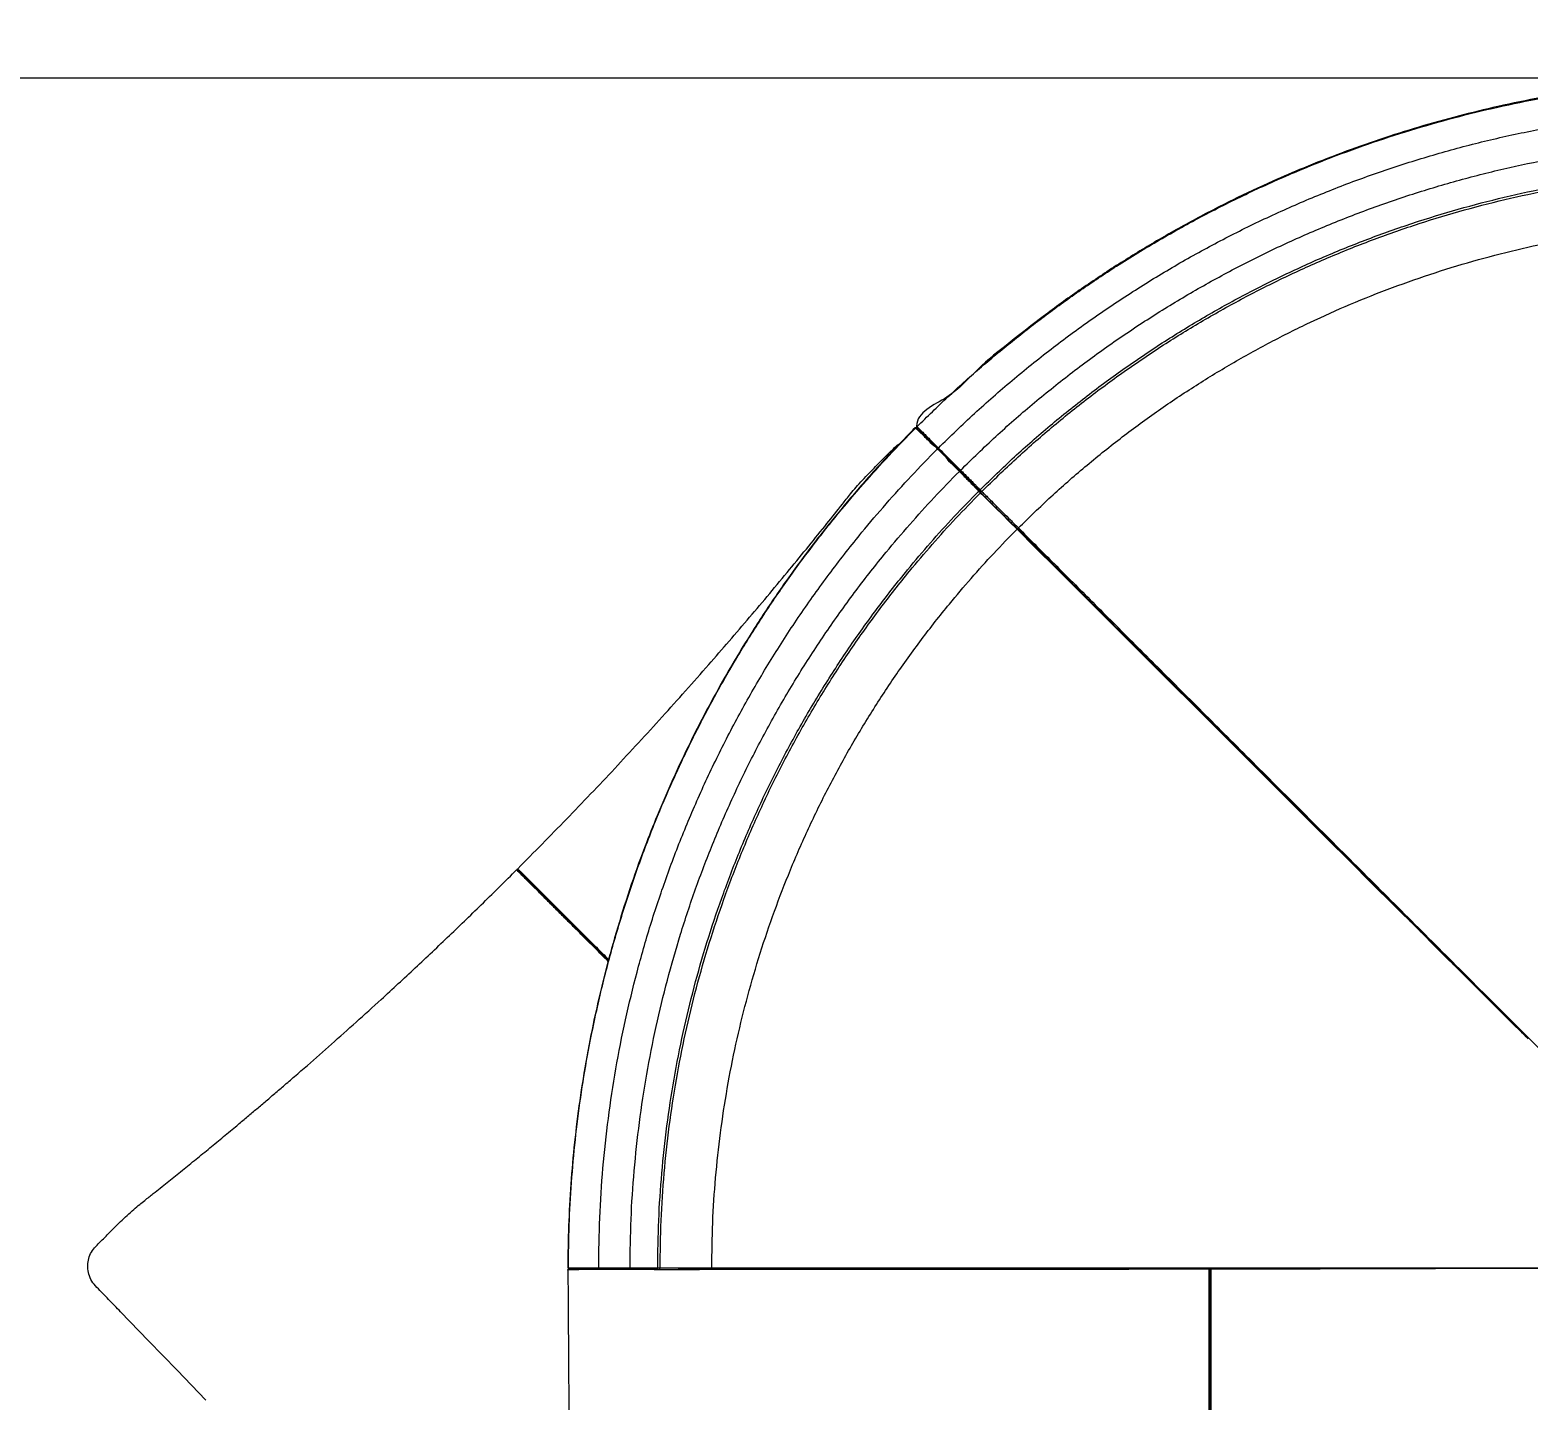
# Model space of a CAD drawing. Header units: millimetres. Extents: x -7720 to 6073, y -7402 to 5433.
# Drawn here: x -2268 to -1312, y 3090 to 3965 of the extents above; entities that cross this region are included whole.
import ezdxf

# ---------------------------------------------------------------- set-up
doc = ezdxf.new("R2010")
doc.units = ezdxf.units.MM
for name, color, linetype in [('DIKOM_ОБЪЕКТ', 7, 'Continuous'), ('DIKOM_РАЗМЕР_ЗОНА', 7, 'Continuous'), ('DIKOM_РАЗМЕР_ОБЪЕКТА', 7, 'Continuous')]:
    doc.layers.add(name, color=color, linetype=linetype)
doc.styles.add('style1', font='arial.ttf', dxfattribs={"width": 0.8})
doc.dimstyles.new('1-50', dxfattribs={"dimtxt": 300, "dimasz": 200, "dimexe": 100, "dimexo": 0, "dimgap": 100, "dimtad": 1, "dimtxsty": 'style1', "dimcen": 200, "dimclrd": 7, "dimclre": 7, "dimclrt": 7, "dimadec": 1, "dimazin": 2, "dimtfac": 1, "dimtmove": 0, "dimatfit": 2, "dimfxl": 0, "dimlwd": 25, "dimlwe": 18, "dimarcsym": 0})

# ---------------------------------------------------------------- blocks, each defined once
blk = doc.blocks.new('*D0')
at = {"layer": 'Defpoints', "color": 0, "transparency": 16777216}
for p in [(-1165.04, 3934.07), (-6387.82, -4153.36), (1392.52, -4153.36)]:
    blk.add_point(p, dxfattribs=at)
at = {"layer": 'DIKOM_РАЗМЕР_ОБЪЕКТА', "color": 7, "lineweight": 18, "transparency": 16777216}
for p, q in [((-1165.04, 3934.07), (-6487.82, 3934.07)), ((1392.52, -4153.36), (-6487.82, -4153.36))]:
    blk.add_line(p, q, dxfattribs=at)
at = {"layer": 'DIKOM_РАЗМЕР_ОБЪЕКТА', "color": 7, "lineweight": 25, "transparency": 16777216}
blk.add_line((-6387.82, 3734.07), (-6387.82, -3953.36), dxfattribs=at)
at = {"layer": 'DIKOM_РАЗМЕР_ОБЪЕКТА', "color": 7, "transparency": 16777216}
for points in [[(-6421.16, 3734.07), (-6354.49, 3734.07), (-6387.82, 3934.07)], [(-6421.16, -3953.36), (-6354.49, -3953.36), (-6387.82, -4153.36)]]:
    blk.add_solid(points, dxfattribs=at)
at = {"layer": 'DIKOM_РАЗМЕР_ОБЪЕКТА', "color": 7, "transparency": 16777216, "insert": (-6640.99, -109.65), "char_height": 300, "attachment_point": 5, "rotation": 90, "style": 'style1'}
blk.add_mtext('8100', dxfattribs=at)
blk = doc.blocks.new('*D2')
at = {"layer": 'Defpoints', "color": 0, "transparency": 16777216}
for p in [(-2365.16, 5433.02), (-7269.56, -6016.09), (1800.96, -6016.09)]:
    blk.add_point(p, dxfattribs=at)
at = {"layer": 'DIKOM_РАЗМЕР_ЗОНА', "color": 7, "lineweight": 18, "transparency": 16777216}
for p, q in [((-2365.16, 5433.02), (-7369.56, 5433.02)), ((1800.96, -6016.09), (-7369.56, -6016.09))]:
    blk.add_line(p, q, dxfattribs=at)
at = {"layer": 'DIKOM_РАЗМЕР_ЗОНА', "color": 7, "lineweight": 25, "transparency": 16777216}
blk.add_line((-7269.56, 5233.02), (-7269.56, -5816.09), dxfattribs=at)
at = {"layer": 'DIKOM_РАЗМЕР_ЗОНА', "color": 7, "transparency": 16777216}
for points in [[(-7302.9, 5233.02), (-7236.23, 5233.02), (-7269.56, 5433.02)], [(-7302.9, -5816.09), (-7236.23, -5816.09), (-7269.56, -6016.09)]]:
    blk.add_solid(points, dxfattribs=at)
at = {"layer": 'DIKOM_РАЗМЕР_ЗОНА', "color": 7, "transparency": 16777216, "insert": (-7522.73, -291.53), "char_height": 300, "attachment_point": 5, "rotation": 90, "style": 'style1'}
blk.add_mtext('11500', dxfattribs=at)

msp = doc.modelspace()

# ---------------------------------------------------------------- linework, layer by layer
at = {"layer": 'DIKOM_ОБЪЕКТ', "color": 7, "linetype": 'Continuous', "lineweight": 15}
for p, q in [((-1702.883, 3710.733), (-1703.141, 3710.99)), ((-1702.196, 3711.936), (-1701.938, 3711.679)), ((-1701.938, 3711.679), (-1701.985, 3710.807)), ((-1688.303, 3698.043), (-1688.833, 3697.511)), ((-1688.303, 3698.043), (-1674.161, 3683.901)), ((-1674.161, 3683.901), (-1674.689, 3683.371)), ((-1674.679, 3683.374), (-1674.679, 3683.373)), ((-1662.603, 3670.444), (-1662.604, 3670.445)), ((-1661.655, 3671.396), (-1662.532, 3671.348)), ((-1660.575, 3670.316), (-1661.712, 3670.254)), ((-1661.655, 3671.396), (-1660.575, 3670.316)), ((-1661.544, 3670.093), (-1661.567, 3670.116)), ((-1638.151, 3646.748), (-1640.407, 3649.038)), ((-1924.692, 3174.784), (-1924.327, 3174.784)), ((-1924.327, 3174.784), (-1923.6, 3173.974)), ((-1905.044, 3174.784), (-1905.042, 3174.067)), ((-1905.044, 3174.784), (-1885.044, 3174.784)), ((-1885.044, 3174.784), (-1885.042, 3174.105)), ((-1867.359, 3174.784), (-1868.083, 3173.977)), ((-1867.359, 3174.784), (-1865.831, 3174.784)), ((-1867.246, 3173.454), (-1867.295, 3173.453)), ((-1865.831, 3174.784), (-1866.722, 3173.791)), ((-1515.044, 3042.559), (-1515.044, 3173.65)), ((-1515.044, 3173.649), (-1515.044, 3042.562)), ((-1514.544, 3174.15), (-1514.539, 3174.147))]:
    msp.add_line(p, q, dxfattribs=at)
at = {"layer": 'DIKOM_ОБЪЕКТ', "color": 7, "linetype": 'Continuous', "lineweight": 15, "flags": 128}
for points in [[(-1702.176, 3710.733), (-1702.218, 3710.774), (-1702.442, 3710.998)], [(-1638.122, 3646.189), (-1638.122, 3646.189), (-1643.077, 3651.118), (-1647.497, 3655.513), (-1651.466, 3659.455), (-1654.817, 3662.777), (-1657.516, 3665.448), (-1659.534, 3667.437), (-1660.941, 3668.807), (-1661.525, 3669.363), (-1661.525, 3669.363)], [(-1638.128, 3646.769), (-1638.123, 3646.765), (-1638.093, 3646.738)], [(-1312.093, 3320.864), (-1326.197, 3334.917), (-1340.379, 3349.051), (-1354.601, 3363.228), (-1368.855, 3377.442), (-1383.16, 3391.708), (-1397.462, 3405.973), (-1411.724, 3420.2), (-1425.908, 3434.352), (-1439.972, 3448.386), (-1453.923, 3462.308), (-1467.779, 3476.136), (-1481.485, 3489.816), (-1495.007, 3503.314), (-1508.309, 3516.592), (-1524.781, 3533.034), (-1540.838, 3549.065), (-1556.438, 3564.639), (-1571.538, 3579.714), (-1586.096, 3594.249), (-1600.072, 3608.204), (-1613.429, 3621.537), (-1626.129, 3634.217), (-1638.122, 3646.189), (-1638.122, 3646.189), (-1638.122, 3646.189)], [(-1515.559, 3042.801), (-1515.559, 3043.679), (-1515.557, 3047.191), (-1515.55, 3061.242), (-1515.522, 3117.442), (-1515.494, 3173.887)], [(-1515.494, 3173.887), (-1515.404, 3173.879), (-1515.318, 3173.863), (-1515.241, 3173.84), (-1515.173, 3173.81), (-1515.118, 3173.775), (-1515.077, 3173.735), (-1515.052, 3173.693), (-1515.044, 3173.649)], [(-1515.044, 3173.65), (-1515.033, 3173.699), (-1515.001, 3173.747), (-1514.949, 3173.79), (-1514.88, 3173.827), (-1514.796, 3173.857), (-1514.701, 3173.877), (-1514.599, 3173.888), (-1514.495, 3173.888)], [(-1514.495, 3173.888), (-1514.495, 3173.01), (-1514.497, 3169.5), (-1514.504, 3155.457), (-1514.533, 3099.284), (-1514.543, 3078.876), (-1514.56, 3042.784)], [(-2155.682, 3090.42), (-2174.032, 3109.413), (-2192.233, 3128.253), (-2210.123, 3146.771)]]:
    msp.add_lwpolyline(points, dxfattribs=at)
at = {"layer": 'DIKOM_ОБЪЕКТ', "color": 7, "linetype": 'Continuous', "lineweight": 15}
for centre, radius, start, end in [((-1441.679, 3449.716), 349.983, 134.92423, 134.985632), ((-1541.664, 3550.005), 188.367, 134.923972, 135.037056), ((-1724.529, 3733.04), 70.369, 314.80337, 315.10553), ((-1818.654, 3513.711), 221.172, 44.729549, 45.124861), ((-1661.881, 3669.715), 0.5, 18.523965, 51.798267), ((-1661.881, 3669.715), 0.5, 315.382608, 18.522553), ((-1638.44, 3646.481), 0.431, 317.417882, 36.506559), ((-1515.544, 3173.649), 0.5, 0, 90.022736), ((-1515.967, 3173.933), 0.476, 354.464491, 27.025761), ((-1514.544, 3173.65), 0.5, 90.024842, 180), ((-1515.089, 3173.922), 0.594, 356.750397, 22.293601)]:
    msp.add_arc(centre, radius, start, end, dxfattribs=at)
for points, knots in [([(-1166.381, 3934.431), (-1175.391, 3934.322), (-1193.414, 3934.105), (-1220.411, 3932.56), (-1247.791, 3930.085), (-1275.512, 3926.534), (-1303.53, 3921.881), (-1330.589, 3916.342), (-1356.674, 3910.016), (-1381.783, 3903.007), (-1406.645, 3895.14), (-1431.216, 3886.431), (-1453.979, 3877.471), (-1477.16, 3867.5), (-1500.717, 3856.441), (-1525.958, 3843.42), (-1550.694, 3829.465), (-1574.896, 3814.596), (-1598.5, 3798.823), (-1621.154, 3782.543), (-1642.421, 3765.63), (-1663.933, 3748.896), (-1680.121, 3729.295), (-1702.196, 3721.131), (-1702.196, 3711.936), (-1702.196, 3711.936)], [0, 0, 0, 0, 0.0454089, 0.0908314, 0.1362403, 0.1839372, 0.2316499, 0.2793469, 0.3231048, 0.366899, 0.4107054, 0.4544997, 0.4982575, 0.533969, 0.581666, 0.6293786, 0.6770756, 0.7247726, 0.7724852, 0.8201822, 0.8651235, 0.910091, 0.9550586, 0.9999999, 1, 1, 1, 1]), ([(-1701.938, 3711.679), (-1695.443, 3718.04), (-1682.453, 3730.764), (-1662.116, 3748.945), (-1641.186, 3766.437), (-1619.631, 3783.15), (-1597.489, 3799.084), (-1573.442, 3815.11), (-1547.395, 3831.033), (-1519.282, 3846.626), (-1490.53, 3861.016), (-1462.246, 3873.705), (-1434.541, 3884.825), (-1407.518, 3894.501), (-1380.147, 3903.15), (-1352.47, 3910.758), (-1324.525, 3917.315), (-1296.351, 3922.811), (-1267.992, 3927.238), (-1240.905, 3930.427), (-1215.157, 3932.534), (-1190.781, 3933.797), (-1174.514, 3933.977), (-1166.38, 3934.066)], [0, 0, 0, 0, 0.0458351, 0.0916754, 0.137506, 0.1833482, 0.2291782, 0.2750193, 0.3290351, 0.3830602, 0.4370754, 0.4911009, 0.539329, 0.5875658, 0.6357969, 0.6840305, 0.7322655, 0.7804953, 0.8287329, 0.8769603, 0.9179783, 0.9589857, 1, 1, 1, 1]), ([(-1688.303, 3698.043), (-1680.691, 3705.468), (-1665.468, 3720.316), (-1641.443, 3741.316), (-1616.605, 3761.332), (-1590.906, 3780.241), (-1564.582, 3797.924), (-1537.685, 3814.366), (-1510.285, 3829.563), (-1482.264, 3843.588), (-1453.483, 3856.5), (-1423.974, 3868.251), (-1393.789, 3878.784), (-1363.172, 3888.006), (-1332.19, 3895.896), (-1300.891, 3902.442), (-1269.344, 3907.628), (-1240.285, 3911.13), (-1213.823, 3913.294), (-1190.004, 3914.525), (-1174.109, 3914.697), (-1166.16, 3914.783)], [0, 0, 0, 0, 0.05498582, 0.10996956, 0.16495731, 0.21993942, 0.27492871, 0.32892796, 0.38293641, 0.43693507, 0.49094403, 0.54604411, 0.60115578, 0.65625529, 0.71136732, 0.7664667, 0.82157864, 0.87667828, 0.91779032, 0.9588916, 1, 1, 1, 1]), ([(-1674.161, 3683.901), (-1666.755, 3691.125), (-1651.943, 3705.572), (-1628.568, 3726.004), (-1604.4, 3745.479), (-1579.397, 3763.878), (-1553.784, 3781.082), (-1527.613, 3797.081), (-1500.954, 3811.866), (-1473.69, 3825.512), (-1445.687, 3838.075), (-1416.976, 3849.508), (-1387.606, 3859.757), (-1357.817, 3868.73), (-1327.672, 3876.407), (-1297.22, 3882.776), (-1266.525, 3887.822), (-1238.255, 3891.228), (-1212.512, 3893.334), (-1189.345, 3894.532), (-1173.885, 3894.699), (-1166.155, 3894.783)], [0, 0, 0, 0, 0.0549882, 0.1099743, 0.1649645, 0.219949, 0.2749407, 0.3289422, 0.382953, 0.436954, 0.4909653, 0.5460677, 0.6011818, 0.6562837, 0.7113981, 0.7664999, 0.8216143, 0.8767162, 0.9178157, 0.9589042, 1, 1, 1, 1]), ([(-1661.655, 3671.396), (-1654.431, 3678.442), (-1639.984, 3692.534), (-1617.182, 3712.465), (-1593.608, 3731.462), (-1569.219, 3749.408), (-1544.235, 3766.19), (-1518.708, 3781.795), (-1492.704, 3796.218), (-1466.109, 3809.529), (-1438.794, 3821.783), (-1410.788, 3832.935), (-1382.14, 3842.933), (-1353.082, 3851.685), (-1323.678, 3859.173), (-1293.973, 3865.386), (-1264.033, 3870.308), (-1236.485, 3873.627), (-1211.433, 3875.678), (-1188.921, 3876.846), (-1173.898, 3877.014), (-1166.386, 3877.098)], [0, 0, 0, 0, 0.055014, 0.1100261, 0.1650421, 0.2200526, 0.2750702, 0.3290972, 0.3831334, 0.4371598, 0.4911966, 0.546325, 0.601465, 0.6565928, 0.7117333, 0.7668609, 0.8220013, 0.8771292, 0.918091, 0.959042, 1, 1, 1, 1]), ([(-1660.575, 3670.316), (-1653.367, 3677.347), (-1638.951, 3691.408), (-1616.199, 3711.295), (-1592.676, 3730.251), (-1568.34, 3748.158), (-1543.41, 3764.903), (-1517.938, 3780.475), (-1491.991, 3794.866), (-1465.454, 3808.148), (-1438.199, 3820.376), (-1410.253, 3831.504), (-1381.667, 3841.479), (-1352.673, 3850.213), (-1323.333, 3857.684), (-1293.693, 3863.884), (-1263.817, 3868.795), (-1236.33, 3872.107), (-1211.334, 3874.153), (-1188.873, 3875.319), (-1173.884, 3875.486), (-1166.389, 3875.57)], [0, 0, 0, 0, 0.0550145, 0.1100272, 0.1650438, 0.2200547, 0.2750729, 0.3291004, 0.3831372, 0.4371641, 0.4912015, 0.5463303, 0.6014709, 0.6565993, 0.7117403, 0.7668685, 0.8220094, 0.8771378, 0.9180967, 0.9590448, 1, 1, 1, 1]), ([(-1637.286, 3647.027), (-1630.417, 3653.727), (-1616.678, 3667.128), (-1594.995, 3686.08), (-1572.578, 3704.145), (-1549.386, 3721.211), (-1525.628, 3737.169), (-1501.353, 3752.009), (-1476.625, 3765.724), (-1451.335, 3778.381), (-1425.361, 3790.034), (-1398.729, 3800.639), (-1371.487, 3810.146), (-1343.855, 3818.469), (-1315.893, 3825.589), (-1287.646, 3831.497), (-1259.175, 3836.178), (-1232.969, 3839.335), (-1209.125, 3841.286), (-1187.687, 3842.398), (-1173.381, 3842.556), (-1166.227, 3842.635)], [0, 0, 0, 0, 0.0550043, 0.1100065, 0.1650127, 0.2200133, 0.2750212, 0.3290384, 0.3830652, 0.4370818, 0.4911091, 0.5462275, 0.6013578, 0.6564757, 0.7116064, 0.7667242, 0.8218548, 0.8769728, 0.9179868, 0.9589898, 1, 1, 1, 1]), ([(-1703.141, 3710.99), (-1709.435, 3704.542), (-1722.025, 3691.644), (-1740.023, 3671.462), (-1757.633, 3650.352), (-1774.724, 3628.238), (-1791.246, 3605.137), (-1806.462, 3582.087), (-1820.435, 3559.169), (-1833.233, 3536.457), (-1845.25, 3513.315), (-1856.466, 3489.782), (-1866.226, 3467.351), (-1875.568, 3443.909), (-1884.405, 3419.432), (-1893.045, 3392.376), (-1900.67, 3365.017), (-1907.264, 3337.392), (-1912.823, 3309.539), (-1917.251, 3282.041), (-1920.608, 3254.928), (-1922.961, 3228.309), (-1924.376, 3201.417), (-1924.692, 3183.979), (-1924.692, 3174.784), (-1924.692, 3174.784)], [0, 0, 0, 0, 0.0454089, 0.0908314, 0.1362403, 0.1839373, 0.2316499, 0.2793469, 0.3231048, 0.366899, 0.4107054, 0.4544997, 0.4982576, 0.533969, 0.581666, 0.6293787, 0.6770756, 0.7247726, 0.7724853, 0.8201823, 0.8651235, 0.9100911, 0.9550586, 0.9999999, 1, 1, 1, 1]), ([(-1924.327, 3174.784), (-1924.233, 3183.875), (-1924.044, 3202.057), (-1922.52, 3229.293), (-1920.089, 3256.462), (-1916.665, 3283.522), (-1912.276, 3310.445), (-1906.604, 3338.781), (-1899.445, 3368.459), (-1890.592, 3399.364), (-1880.437, 3429.87), (-1869.409, 3458.842), (-1857.681, 3486.295), (-1845.415, 3512.245), (-1832.177, 3537.715), (-1817.986, 3562.666), (-1802.862, 3587.062), (-1786.827, 3610.871), (-1769.904, 3634.053), (-1753.006, 3655.462), (-1736.289, 3675.158), (-1719.946, 3693.288), (-1708.57, 3704.918), (-1702.882, 3710.733)], [0, 0, 0, 0, 0.04583517, 0.09167534, 0.13750598, 0.18334814, 0.22917813, 0.2750193, 0.32903513, 0.38306008, 0.43707538, 0.49110089, 0.53932897, 0.58756582, 0.63579684, 0.6840305, 0.73226544, 0.78049516, 0.82873283, 0.8769602, 0.91797826, 0.95898558, 1, 1, 1, 1]), ([(-1703.141, 3710.99), (-1703.14, 3710.991), (-1703.068, 3711.068), (-1702.9, 3711.161), (-1702.644, 3711.129), (-1702.488, 3711.061), (-1702.443, 3710.999), (-1702.442, 3710.998)], [0, 0, 0, 0, 0.0053033, 0.479585, 0.8033567, 0.9979416, 1, 1, 1, 1]), ([(-1702.481, 3710.875), (-1702.527, 3710.876), (-1702.624, 3710.879), (-1702.767, 3710.83), (-1702.844, 3710.765), (-1702.883, 3710.733)], [0, 0, 0, 0, 0.31334865, 0.65671915, 1, 1, 1, 1]), ([(-1702.882, 3710.733), (-1702.882, 3710.733), (-1702.882, 3710.733), (-1702.883, 3710.733), (-1702.883, 3710.733)], [0, 0, 0, 0, 0.0014491, 1, 1, 1, 1]), ([(-1702.216, 3710.765), (-1702.25, 3710.79), (-1702.324, 3710.845), (-1702.465, 3710.882), (-1702.617, 3710.879), (-1702.764, 3710.831), (-1702.842, 3710.766), (-1702.881, 3710.734)], [0, 0, 0, 0, 0.1709083, 0.3781723, 0.5854305, 0.7926955, 1, 1, 1, 1]), ([(-1689.092, 3697.253), (-1689.092, 3697.253), (-1689.092, 3698.338), (-1691.753, 3699.408), (-1693.549, 3701.827), (-1695.79, 3703.874), (-1697.695, 3705.796), (-1699.394, 3707.447), (-1700.799, 3708.816), (-1701.865, 3709.835), (-1702.656, 3710.57), (-1702.802, 3710.676), (-1702.881, 3710.734)], [0, 0, 0, 0, 0.000002, 0.1089253, 0.2178491, 0.3268027, 0.4357513, 0.5445474, 0.6533433, 0.7619833, 0.8706241, 1, 1, 1, 1]), ([(-1702.196, 3711.936), (-1702.197, 3711.926), (-1702.2, 3711.905), (-1702.212, 3711.726), (-1702.231, 3711.422), (-1702.251, 3711.074), (-1702.266, 3710.81), (-1702.271, 3710.725)], [0, 0, 0, 0, 0.18912493, 0.37836779, 0.56449767, 0.85988496, 1, 1, 1, 1]), ([(-1688.826, 3697.518), (-1689.171, 3697.862), (-1690.063, 3698.755), (-1691.521, 3700.21), (-1693.165, 3701.849), (-1694.76, 3703.437), (-1696.257, 3704.925), (-1697.631, 3706.288), (-1698.857, 3707.503), (-1699.918, 3708.551), (-1700.792, 3709.412), (-1701.469, 3710.072), (-1701.941, 3710.523), (-1702.132, 3710.705), (-1702.194, 3710.753), (-1702.214, 3710.769)], [0, 0, 0, 0, 0.0500856, 0.1297764, 0.2136759, 0.2969612, 0.3802905, 0.4640133, 0.5471952, 0.6308699, 0.7142329, 0.7975619, 0.8814604, 0.9631068, 1, 1, 1, 1]), ([(-1701.938, 3711.679), (-1701.88, 3711.621), (-1701.761, 3711.502), (-1700.974, 3710.715), (-1699.701, 3709.441), (-1697.927, 3707.668), (-1695.76, 3705.501), (-1693.339, 3703.079), (-1690.823, 3700.563), (-1689.127, 3698.867), (-1688.303, 3698.043)], [0, 0, 0, 0, 0.11670558, 0.240242, 0.36878886, 0.50000126, 0.63121159, 0.75976028, 0.88329522, 1, 1, 1, 1]), ([(-1956.706, 3429.521), (-1946.311, 3440.024), (-1925.439, 3461.111), (-1894.734, 3493.453), (-1864.466, 3526.33), (-1840.239, 3553.551), (-1821.757, 3574.818), (-1808.782, 3589.974), (-1795.959, 3605.176), (-1783.37, 3620.326), (-1771.19, 3635.201), (-1759.95, 3649.125), (-1752.007, 3659.095), (-1746.992, 3665.433), (-1744.135, 3669.065), (-1740.716, 3673.164), (-1736.799, 3677.591), (-1732.617, 3682.023), (-1728.363, 3686.25), (-1724.312, 3690.31), (-1720.533, 3694.088), (-1717.192, 3697.433), (-1714.862, 3699.758), (-1713.368, 3700.501), (-1713.098, 3700.635)], [0, 0, 0, 0, 0.1215138, 0.2439842, 0.3667163, 0.4890002, 0.5436371, 0.5984216, 0.6530707, 0.7071865, 0.7604095, 0.8111665, 0.8543444, 0.8652345, 0.8776334, 0.8923397, 0.9091243, 0.9262416, 0.9424378, 0.9584311, 0.97343, 0.986308, 0.9975243, 1, 1, 1, 1]), ([(-1905.044, 3174.784), (-1904.911, 3185.416), (-1904.647, 3206.68), (-1902.508, 3238.517), (-1899.097, 3270.234), (-1894.297, 3301.777), (-1888.186, 3332.894), (-1880.794, 3363.54), (-1872.165, 3393.66), (-1862.268, 3423.391), (-1851.047, 3452.873), (-1838.49, 3482.047), (-1824.594, 3510.84), (-1809.466, 3539.011), (-1793.137, 3566.497), (-1775.634, 3593.257), (-1756.994, 3619.232), (-1738.923, 3642.255), (-1721.741, 3662.497), (-1705.769, 3680.211), (-1694.651, 3691.572), (-1689.092, 3697.253)], [0, 0, 0, 0, 0.0549858, 0.1099696, 0.1649573, 0.2199395, 0.2749288, 0.328928, 0.3829364, 0.4369351, 0.4909441, 0.5460442, 0.6011558, 0.6562553, 0.7113673, 0.7664668, 0.8215787, 0.8766783, 0.9177903, 0.9588916, 1, 1, 1, 1]), ([(-1674.945, 3683.115), (-1676.113, 3684.325), (-1678.447, 3686.745), (-1683.419, 3690.837), (-1685.761, 3697.253), (-1689.092, 3697.253), (-1689.092, 3697.253)], [0, 0, 0, 0, 0.2502132, 0.5004263, 0.999997, 1, 1, 1, 1]), ([(-1674.682, 3683.378), (-1677.327, 3686.001), (-1681.35, 3689.992), (-1685.977, 3694.746), (-1688.142, 3696.748), (-1688.802, 3697.499), (-1688.822, 3697.521)], [0, 0, 0, 0, 0.5586245, 0.849964, 0.9956242, 1, 1, 1, 1]), ([(-1885.044, 3174.784), (-1884.915, 3185.129), (-1884.657, 3205.818), (-1882.576, 3236.795), (-1879.258, 3267.655), (-1874.587, 3298.344), (-1868.642, 3328.621), (-1861.449, 3358.439), (-1853.054, 3387.744), (-1843.424, 3416.672), (-1832.506, 3445.357), (-1820.289, 3473.743), (-1806.768, 3501.758), (-1792.049, 3529.167), (-1776.162, 3555.91), (-1759.132, 3581.947), (-1740.996, 3607.22), (-1723.414, 3629.619), (-1706.7, 3649.31), (-1691.166, 3666.539), (-1680.353, 3677.589), (-1674.945, 3683.115)], [0, 0, 0, 0, 0.0549881, 0.1099743, 0.1649644, 0.219949, 0.2749407, 0.3289422, 0.382953, 0.4369539, 0.4909653, 0.5460677, 0.6011818, 0.6562836, 0.7113981, 0.7664999, 0.8216142, 0.8767162, 0.9178156, 0.9589042, 1, 1, 1, 1]), ([(-1674.942, 3683.111), (-1674.943, 3683.112), (-1674.944, 3683.114), (-1674.945, 3683.115), (-1674.945, 3683.115)], [0, 0, 0, 0, 0.9837404, 1, 1, 1, 1]), ([(-1662.604, 3670.445), (-1662.604, 3670.445), (-1662.604, 3670.445), (-1662.659, 3670.551), (-1662.982, 3670.908), (-1663.701, 3671.685), (-1664.745, 3672.778), (-1666.119, 3674.196), (-1667.833, 3675.949), (-1669.788, 3677.932), (-1671.847, 3680.008), (-1673.567, 3681.739), (-1674.606, 3682.776), (-1674.942, 3683.111)], [0, 0, 0, 0, 0.0000044, 0.0588776, 0.1673737, 0.2758731, 0.3836104, 0.4913481, 0.6108855, 0.7304285, 0.8392145, 0.9480046, 1, 1, 1, 1]), ([(-1662.561, 3671.106), (-1662.579, 3671.127), (-1662.627, 3671.183), (-1662.848, 3671.423), (-1663.314, 3671.908), (-1664, 3672.615), (-1664.881, 3673.513), (-1665.934, 3674.582), (-1667.152, 3675.815), (-1668.508, 3677.183), (-1669.979, 3678.662), (-1671.541, 3680.231), (-1673.116, 3681.812), (-1674.172, 3682.867), (-1674.678, 3683.374)], [0, 0, 0, 0, 0.0494514, 0.1336519, 0.2234568, 0.3110382, 0.3976361, 0.4849118, 0.5714672, 0.6581717, 0.7456204, 0.8324568, 0.9195551, 1, 1, 1, 1]), ([(-1674.161, 3683.901), (-1673.405, 3683.145), (-1671.85, 3681.59), (-1669.542, 3679.282), (-1667.321, 3677.061), (-1665.334, 3675.074), (-1663.707, 3673.447), (-1662.539, 3672.28), (-1661.817, 3671.558), (-1661.708, 3671.449), (-1661.655, 3671.396)], [0, 0, 0, 0, 0.1167062, 0.2402391, 0.3687896, 0.5000005, 0.6312089, 0.7597604, 0.8832944, 1, 1, 1, 1]), ([(-1867.359, 3174.784), (-1867.233, 3184.875), (-1866.982, 3205.055), (-1864.952, 3235.271), (-1861.715, 3265.373), (-1857.159, 3295.309), (-1851.359, 3324.842), (-1844.344, 3353.928), (-1836.154, 3382.514), (-1826.761, 3410.731), (-1816.112, 3438.711), (-1804.194, 3466.4), (-1791.006, 3493.726), (-1776.648, 3520.462), (-1761.151, 3546.549), (-1744.54, 3571.946), (-1726.849, 3596.598), (-1709.717, 3618.424), (-1693.452, 3637.589), (-1678.36, 3654.333), (-1667.856, 3665.074), (-1662.604, 3670.445)], [0, 0, 0, 0, 0.055014, 0.1100261, 0.1650421, 0.2200525, 0.2750701, 0.3290972, 0.3831334, 0.4371597, 0.4911966, 0.546325, 0.601465, 0.6565928, 0.7117333, 0.7668609, 0.8220013, 0.8771292, 0.9180909, 0.959042, 1, 1, 1, 1]), ([(-1662.566, 3671.101), (-1662.563, 3671.098), (-1662.519, 3671.057), (-1662.475, 3670.943), (-1662.449, 3670.777), (-1662.481, 3670.627), (-1662.538, 3670.517), (-1662.583, 3670.466), (-1662.603, 3670.444)], [0, 0, 0, 0, 0.0170382, 0.2509997, 0.4850006, 0.7189415, 0.8745077, 1, 1, 1, 1]), ([(-1661.438, 3669.865), (-1661.462, 3669.935), (-1661.51, 3670.074), (-1661.555, 3670.091), (-1661.743, 3670.44), (-1662.166, 3670.785), (-1662.583, 3671.126)], [0, 0, 0, 0, 0.0125584, 0.0250281, 0.0372434, 1, 1, 1, 1]), ([(-1660.575, 3670.316), (-1660.459, 3670.199), (-1660.225, 3669.965), (-1658.972, 3668.712), (-1657.047, 3666.788), (-1654.396, 3664.136), (-1651.063, 3660.803), (-1647.071, 3656.812), (-1642.527, 3652.267), (-1639.027, 3648.767), (-1637.286, 3647.027)], [0, 0, 0, 0, 0.1234048, 0.2481659, 0.37385, 0.5000007, 0.6261501, 0.7518347, 0.8765958, 1, 1, 1, 1]), ([(-1865.831, 3174.784), (-1865.706, 3184.853), (-1865.455, 3204.99), (-1863.429, 3235.14), (-1860.2, 3265.176), (-1855.654, 3295.047), (-1849.867, 3324.516), (-1842.866, 3353.538), (-1834.695, 3382.062), (-1825.322, 3410.218), (-1814.696, 3438.137), (-1802.804, 3465.765), (-1789.645, 3493.033), (-1775.318, 3519.71), (-1759.854, 3545.74), (-1743.279, 3571.083), (-1725.627, 3595.68), (-1708.533, 3617.459), (-1692.304, 3636.581), (-1677.246, 3653.287), (-1666.766, 3664.004), (-1661.525, 3669.363)], [0, 0, 0, 0, 0.0550146, 0.1100272, 0.1650438, 0.2200547, 0.2750729, 0.3291004, 0.3831372, 0.4371641, 0.4912015, 0.5463303, 0.6014709, 0.6565993, 0.7117402, 0.7668684, 0.8220094, 0.8771378, 0.9180967, 0.9590449, 1, 1, 1, 1]), ([(-1661.665, 3669.961), (-1661.583, 3669.881), (-1661.352, 3669.655), (-1660.106, 3668.413), (-1658.081, 3666.394), (-1655.403, 3663.721), (-1652.046, 3660.37), (-1648.043, 3656.373), (-1644.257, 3652.593), (-1641.644, 3649.981), (-1640.711, 3649.049)], [0, 0, 0, 0, 0.0829035, 0.2342988, 0.3715797, 0.5088592, 0.6501303, 0.7914007, 0.9255093, 1, 1, 1, 1]), ([(-1832.895, 3174.784), (-1832.776, 3184.38), (-1832.537, 3203.57), (-1830.607, 3232.303), (-1827.529, 3260.928), (-1823.196, 3289.395), (-1817.681, 3317.479), (-1811.01, 3345.137), (-1803.222, 3372.32), (-1794.29, 3399.153), (-1784.163, 3425.76), (-1772.83, 3452.09), (-1760.29, 3478.076), (-1746.636, 3503.5), (-1731.9, 3528.306), (-1716.103, 3552.457), (-1699.281, 3575.899), (-1682.983, 3596.662), (-1667.502, 3614.902), (-1653.129, 3630.847), (-1643.125, 3641.075), (-1638.122, 3646.189)], [0, 0, 0, 0, 0.05500424, 0.11000648, 0.16501276, 0.22001331, 0.2750212, 0.32903848, 0.38306516, 0.43708183, 0.49110903, 0.54622754, 0.60135781, 0.65647577, 0.71160638, 0.7667242, 0.82185484, 0.87697289, 0.91798679, 0.95898981, 1, 1, 1, 1]), ([(-1621.251, 3629.909), (-1621.376, 3630.033), (-1623.3, 3631.956), (-1626.954, 3635.659), (-1631.77, 3640.683), (-1635.462, 3644.42), (-1637.478, 3646.237), (-1638.065, 3646.766)], [0, 0, 0, 0, 0.021109, 0.3255912, 0.6451798, 0.8966621, 1, 1, 1, 1]), ([(-1637.286, 3647.027), (-1633.852, 3643.593), (-1626.931, 3636.672), (-1615.784, 3625.525), (-1603.986, 3613.727), (-1591.5, 3601.241), (-1578.36, 3588.101), (-1564.588, 3574.329), (-1550.217, 3559.958), (-1535.285, 3545.025), (-1519.834, 3529.575), (-1503.914, 3513.655), (-1487.579, 3497.32), (-1470.886, 3480.627), (-1453.898, 3463.638), (-1436.678, 3446.419), (-1419.294, 3429.035), (-1401.815, 3411.555), (-1384.307, 3394.048), (-1366.841, 3376.581), (-1349.481, 3359.222), (-1332.294, 3342.034), (-1315.438, 3325.179), (-1298.967, 3308.708), (-1282.928, 3292.669), (-1267.268, 3277.009), (-1252.028, 3261.768), (-1237.252, 3246.992), (-1222.942, 3232.683), (-1213.736, 3223.477), (-1209.167, 3218.908)], [0, 0, 0, 0, 0.0333726, 0.0672585, 0.1016325, 0.1364665, 0.1717295, 0.2073876, 0.2434045, 0.2797413, 0.3163569, 0.3532081, 0.3902499, 0.4274361, 0.464719, 0.5020506, 0.5393821, 0.5766651, 0.6138513, 0.6508931, 0.6877443, 0.7243599, 0.7606967, 0.7960799, 0.8311175, 0.865775, 0.9000202, 0.9338236, 0.9671583, 1, 1, 1, 1]), ([(-1312.169, 3321.171), (-1313.707, 3322.705), (-1318.121, 3327.109), (-1325.456, 3334.43), (-1334.168, 3343.124), (-1342.913, 3351.854), (-1351.683, 3360.609), (-1360.469, 3369.381), (-1369.263, 3378.162), (-1378.057, 3386.943), (-1386.843, 3395.717), (-1395.613, 3404.476), (-1404.359, 3413.211), (-1413.074, 3421.916), (-1421.748, 3430.581), (-1430.378, 3439.202), (-1438.97, 3447.784), (-1447.53, 3456.336), (-1456.06, 3464.858), (-1464.553, 3473.342), (-1472.999, 3481.781), (-1481.392, 3490.166), (-1489.724, 3498.49), (-1497.986, 3506.744), (-1506.17, 3514.921), (-1514.268, 3523.013), (-1522.273, 3531.01), (-1530.176, 3538.907), (-1537.97, 3546.694), (-1545.648, 3554.366), (-1553.203, 3561.914), (-1560.628, 3569.333), (-1567.923, 3576.622), (-1575.1, 3583.793), (-1582.16, 3590.847), (-1589.1, 3597.782), (-1595.906, 3604.582), (-1602.571, 3611.242), (-1609.084, 3617.751), (-1615.328, 3623.991), (-1619.319, 3627.978), (-1621.251, 3629.909)], [0, 0, 0, 0, 0.01388766, 0.03987339, 0.06588553, 0.0919175, 0.11796249, 0.14401365, 0.17006201, 0.19610043, 0.22212217, 0.24812076, 0.27408995, 0.30002383, 0.32591687, 0.35175064, 0.3775653, 0.40343883, 0.4293652, 0.45533775, 0.48134942, 0.50739274, 0.53346016, 0.5595437, 0.58563523, 0.61172505, 0.63780404, 0.66386436, 0.68989836, 0.71589865, 0.74185806, 0.76777011, 0.79362782, 0.81949099, 0.8454705, 0.87147373, 0.89749296, 0.923521, 0.94954832, 0.97556642, 1, 1, 1, 1]), ([(-2189.225, 3222.172), (-2186.24, 3224.546), (-2180.402, 3229.189), (-2171.664, 3236.214), (-2162.98, 3243.251), (-2154.227, 3250.404), (-2145.477, 3257.617), (-2137.587, 3264.176), (-2130.612, 3270.018), (-2124.561, 3275.115), (-2118.551, 3280.207), (-2112.406, 3285.447), (-2105.886, 3291.038), (-2098.684, 3297.256), (-2088.469, 3306.142), (-2075.364, 3317.676), (-2059.65, 3331.721), (-2041.804, 3347.929), (-2021.923, 3366.327), (-2000.197, 3386.891), (-1978.631, 3407.729), (-1964.462, 3421.809), (-1957.413, 3428.814)], [0, 0, 0, 0, 0.0368208, 0.0720256, 0.1082529, 0.1447347, 0.1811704, 0.217734, 0.2438059, 0.2690115, 0.2941223, 0.3198603, 0.3469853, 0.3770493, 0.4117283, 0.4777066, 0.5456113, 0.6152123, 0.7104669, 0.8071411, 0.9040454, 1, 1, 1, 1]), ([(-1957.413, 3428.814), (-1957.37, 3428.849), (-1957.285, 3428.919), (-1957.12, 3428.963), (-1956.952, 3428.955), (-1956.803, 3428.898), (-1956.728, 3428.832), (-1956.695, 3428.804)], [0, 0, 0, 0, 0.2070747, 0.4140586, 0.6236543, 0.8388839, 1, 1, 1, 1]), ([(-1898.983, 3370.409), (-1899.591, 3371.016), (-1902.573, 3373.997), (-1907.859, 3379.281), (-1914.706, 3386.125), (-1921.322, 3392.738), (-1927.592, 3399.005), (-1933.705, 3405.115), (-1939.518, 3410.926), (-1944.893, 3416.299), (-1949.307, 3420.711), (-1952.787, 3424.19), (-1955.516, 3426.918), (-1956.781, 3428.183), (-1957.413, 3428.814)], [0, 0, 0, 0, 0.0216658, 0.1062666, 0.1926348, 0.2794301, 0.3662285, 0.4526003, 0.5507363, 0.6491846, 0.7473168, 0.8314806, 0.9158395, 1, 1, 1, 1]), ([(-1956.695, 3428.804), (-1956.733, 3428.85), (-1956.809, 3428.942), (-1956.856, 3429.117), (-1956.845, 3429.292), (-1956.786, 3429.431), (-1956.727, 3429.497), (-1956.706, 3429.521)], [0, 0, 0, 0, 0.222808, 0.4456864, 0.6653465, 0.8788928, 1, 1, 1, 1]), ([(-1956.706, 3429.521), (-1956.314, 3429.13), (-1955.53, 3428.346), (-1953.595, 3426.412), (-1950.688, 3423.505), (-1946.431, 3419.251), (-1941.385, 3414.206), (-1935.574, 3408.398), (-1929.099, 3401.925), (-1922.056, 3394.885), (-1914.514, 3387.346), (-1906.706, 3379.542), (-1901.314, 3374.152), (-1898.675, 3371.514)], [0, 0, 0, 0, 0.0545185, 0.1090375, 0.2077496, 0.3067748, 0.4054809, 0.5050886, 0.60502, 0.7046273, 0.8042543, 0.9042053, 1, 1, 1, 1]), ([(-1956.695, 3428.804), (-1956.241, 3428.35), (-1955.333, 3427.442), (-1953.502, 3425.612), (-1951.328, 3423.439), (-1948.662, 3420.774), (-1945.479, 3417.592), (-1941.702, 3413.817), (-1937.479, 3409.596), (-1932.625, 3404.745), (-1927.152, 3399.273), (-1920.974, 3393.098), (-1914.357, 3386.485), (-1907.461, 3379.591), (-1902.251, 3374.384), (-1899.371, 3371.505), (-1898.829, 3370.963)], [0, 0, 0, 0, 0.0625061, 0.1250128, 0.1888353, 0.2526576, 0.3255699, 0.3984819, 0.4735232, 0.5485648, 0.6337623, 0.7189594, 0.807597, 0.8962328, 0.9804653, 1, 1, 1, 1]), ([(-1898.829, 3370.963), (-1900.793, 3372.926), (-1904.781, 3376.912), (-1910.688, 3382.817), (-1916.531, 3388.658), (-1922.14, 3394.264), (-1927.423, 3399.545), (-1932.405, 3404.524), (-1937.089, 3409.206), (-1941.376, 3413.492), (-1945.203, 3417.317), (-1948.595, 3420.707), (-1951.563, 3423.674), (-1953.83, 3425.94), (-1955.531, 3427.64), (-1956.307, 3428.416), (-1956.695, 3428.804)], [0, 0, 0, 0, 0.0714524, 0.1451105, 0.2209683, 0.2968267, 0.3704814, 0.4441368, 0.5199718, 0.5958066, 0.6688079, 0.7418096, 0.8169452, 0.892081, 0.9459379, 1, 1, 1, 1]), ([(-2210.123, 3146.771), (-2211.389, 3148.082), (-2213.914, 3150.696), (-2217.692, 3154.6), (-2221.435, 3158.499), (-2225.161, 3162.267), (-2228.58, 3166.116), (-2230.502, 3170.637), (-2231.226, 3175.22), (-2230.802, 3179.732), (-2229.313, 3183.993), (-2226.772, 3187.806), (-2223.408, 3190.944), (-2220.166, 3194.249), (-2216.852, 3197.549), (-2213.482, 3200.92), (-2209.89, 3204.532), (-2205.95, 3208.271), (-2201.873, 3211.924), (-2198.09, 3215.126), (-2194.802, 3217.767), (-2191.917, 3220.036), (-2190.105, 3221.473), (-2189.225, 3222.172)], [0, 0, 0, 0, 0.054358, 0.1084023, 0.1621179, 0.2154913, 0.2668116, 0.3143474, 0.3597489, 0.4039991, 0.4481528, 0.4930781, 0.5391565, 0.5850155, 0.6312476, 0.6786587, 0.7272126, 0.7832034, 0.8406686, 0.8904879, 0.9310245, 0.9664722, 1, 1, 1, 1]), ([(-1867.295, 3173.453), (-1867.303, 3173.451), (-1867.32, 3173.446), (-1867.487, 3173.485), (-1868.156, 3173.571), (-1869.345, 3173.633), (-1870.974, 3173.693), (-1873.021, 3173.741), (-1875.41, 3173.778), (-1878.077, 3173.809), (-1881.987, 3173.796), (-1887.155, 3173.73), (-1893.461, 3173.689), (-1899.777, 3173.664), (-1905.07, 3173.701), (-1909.322, 3173.71), (-1912.424, 3173.685), (-1915.313, 3173.664), (-1917.919, 3173.634), (-1920.155, 3173.609), (-1921.972, 3173.578), (-1923.317, 3173.568), (-1924.49, 3173.514), (-1925.012, 3173.418), (-1925.056, 3173.407), (-1924.696, 3173.423), (-1924.551, 3173.439), (-1924.638, 3173.438), (-1924.683, 3173.438)], [0, 0, 0, 0, 0.02071638, 0.04523588, 0.0697002, 0.09449296, 0.11928719, 0.14429471, 0.16930235, 0.19428428, 0.21926937, 0.27152102, 0.32407443, 0.37699144, 0.42974082, 0.45674689, 0.48374748, 0.51066901, 0.53758811, 0.564522, 0.59145732, 0.61840057, 0.64534651, 0.71462283, 0.7841503, 0.85396273, 0.92362821, 1, 1, 1, 1]), ([(-1924.692, 3174.784), (-1924.685, 3174.776), (-1924.673, 3174.759), (-1924.554, 3174.624), (-1924.352, 3174.395), (-1924.138, 3174.155), (-1923.98, 3173.978), (-1923.942, 3173.935)], [0, 0, 0, 0, 0.19787544, 0.39589243, 0.5906238, 0.89967393, 1, 1, 1, 1]), ([(-1924.683, 3173.438), (-1924.683, 3173.439), (-1924.685, 3173.55), (-1924.631, 3173.737), (-1924.423, 3173.895), (-1924.26, 3173.951), (-1924.19, 3173.939), (-1924.189, 3173.939)], [0, 0, 0, 0, 0.0051857, 0.5018362, 0.8136709, 0.9990555, 1, 1, 1, 1]), ([(-1924.683, 3173.438), (-1924.617, 3163.128), (-1924.543, 3151.578), (-1924.419, 3132.989), (-1924.315, 3117.67), (-1924.217, 3103.59), (-1924.167, 3096.55)], [0, 0, 0, 0, 0.4022781, 0.4506189, 0.7253096, 1, 1, 1, 1]), ([(-1924.327, 3174.784), (-1924.245, 3174.784), (-1924.077, 3174.784), (-1922.964, 3174.784), (-1921.163, 3174.784), (-1918.655, 3174.784), (-1915.591, 3174.784), (-1912.166, 3174.784), (-1908.607, 3174.784), (-1906.209, 3174.784), (-1905.044, 3174.784)], [0, 0, 0, 0, 0.1167052, 0.2402414, 0.368791, 0.5000009, 0.63121, 0.7597602, 0.8832955, 1, 1, 1, 1]), ([(-1867.228, 3173.45), (-1867.226, 3173.47), (-1867.219, 3173.544), (-1867.263, 3173.658), (-1867.335, 3173.771), (-1867.418, 3173.847), (-1867.497, 3173.894), (-1867.561, 3173.919), (-1867.604, 3173.931), (-1867.626, 3173.936), (-1867.638, 3173.938), (-1867.649, 3173.939), (-1867.661, 3173.941), (-1867.671, 3173.942), (-1867.688, 3173.944), (-1867.77, 3173.951), (-1868.074, 3173.979), (-1868.697, 3174.015), (-1869.624, 3174.049), (-1870.831, 3174.082), (-1872.292, 3174.11), (-1873.981, 3174.137), (-1875.869, 3174.161), (-1877.936, 3174.174), (-1880.135, 3174.172), (-1882.392, 3174.146), (-1884.776, 3174.108), (-1887.572, 3174.064), (-1892.567, 3174.055), (-1898.221, 3174.054), (-1903.645, 3174.065), (-1906.877, 3174.072), (-1909.345, 3174.066), (-1911.578, 3174.056), (-1913.759, 3174.045), (-1915.826, 3174.034), (-1917.75, 3174.024), (-1919.474, 3174.015), (-1920.948, 3174.009), (-1922.126, 3174.005), (-1922.991, 3174.011), (-1923.527, 3173.988), (-1923.799, 3173.959), (-1923.964, 3173.916), (-1923.954, 3173.922), (-1923.807, 3173.937), (-1924.149, 3173.912), (-1924.036, 3173.939), (-1924.163, 3173.939), (-1924.189, 3173.939)], [0, 0, 0, 0, 0.0005018, 0.0018354, 0.0029241, 0.0038449, 0.0046105, 0.0052102, 0.0055659, 0.005779, 0.0059729, 0.0062573, 0.0068338, 0.0085768, 0.0159308, 0.0368115, 0.0554108, 0.0750292, 0.0946177, 0.11415, 0.1335454, 0.1527316, 0.1719356, 0.19138, 0.2109551, 0.2303018, 0.2487953, 0.270564, 0.3000492, 0.3734682, 0.4116315, 0.4354224, 0.4540695, 0.473829, 0.4934903, 0.5136558, 0.534178, 0.5548527, 0.5753795, 0.595548, 0.615247, 0.6344202, 0.6541944, 0.6715703, 0.6810284, 0.6926625, 0.7072033, 0.9394816, 1, 1, 1, 1]), ([(-1885.044, 3174.784), (-1883.975, 3174.784), (-1881.775, 3174.784), (-1878.512, 3174.784), (-1875.371, 3174.784), (-1872.561, 3174.784), (-1870.26, 3174.784), (-1868.609, 3174.784), (-1867.588, 3174.784), (-1867.433, 3174.784), (-1867.359, 3174.784)], [0, 0, 0, 0, 0.1167057, 0.2402397, 0.3687879, 0.5000001, 0.6312097, 0.7597604, 0.8832947, 1, 1, 1, 1]), ([(-1867.784, 3173.777), (-1867.527, 3173.78), (-1867.219, 3173.784), (-1866.69, 3173.792), (-1866.116, 3173.799), (-1865.092, 3173.807), (-1863.47, 3173.814), (-1860.796, 3173.82), (-1856.78, 3173.822), (-1851.168, 3173.823), (-1845.836, 3173.821), (-1841.971, 3173.818), (-1840.82, 3173.818)], [0, 0, 0, 0, 0.3406832, 0.4093903, 0.4782893, 0.5471064, 0.615713, 0.6841736, 0.7749962, 0.8658192, 0.9600476, 1, 1, 1, 1]), ([(-1515.494, 3173.887), (-1523.124, 3173.881), (-1538.401, 3173.869), (-1561.123, 3173.85), (-1583.654, 3173.832), (-1605.907, 3173.815), (-1627.812, 3173.797), (-1648.264, 3173.781), (-1667.291, 3173.767), (-1686.323, 3173.752), (-1706.264, 3173.738), (-1726.948, 3173.723), (-1746.983, 3173.71), (-1766.301, 3173.699), (-1783.31, 3173.691), (-1798.266, 3173.684), (-1811.35, 3173.675), (-1823.825, 3173.668), (-1834.654, 3173.667), (-1843.496, 3173.664), (-1850.222, 3173.652), (-1855.842, 3173.631), (-1859.926, 3173.606), (-1862.603, 3173.574), (-1864.223, 3173.538), (-1865.243, 3173.504), (-1865.814, 3173.476), (-1866.351, 3173.457), (-1866.665, 3173.457), (-1866.928, 3173.458)], [0, 0, 0, 0, 0.0437128, 0.0875239, 0.1313847, 0.1752454, 0.2190562, 0.262769, 0.3000738, 0.3373786, 0.3833755, 0.4294586, 0.4755706, 0.5216537, 0.5676504, 0.602404, 0.6371878, 0.6719503, 0.7066747, 0.7320642, 0.7575702, 0.7830764, 0.8084662, 0.8273646, 0.8463031, 0.8653, 0.8843196, 0.9032861, 1, 1, 1, 1]), ([(-1865.831, 3174.784), (-1865.667, 3174.784), (-1865.336, 3174.784), (-1863.563, 3174.784), (-1860.842, 3174.784), (-1857.092, 3174.784), (-1852.378, 3174.784), (-1846.734, 3174.784), (-1840.307, 3174.784), (-1835.357, 3174.784), (-1832.895, 3174.784)], [0, 0, 0, 0, 0.1234036, 0.2481659, 0.3738501, 0.4999995, 0.6261502, 0.7518335, 0.8765958, 1, 1, 1, 1]), ([(-1515.541, 3174.153), (-1516.019, 3174.152), (-1520.56, 3174.148), (-1529.109, 3174.144), (-1541.227, 3174.14), (-1553.345, 3174.135), (-1565.478, 3174.131), (-1577.565, 3174.127), (-1589.574, 3174.122), (-1601.498, 3174.118), (-1613.33, 3174.114), (-1625.065, 3174.11), (-1636.697, 3174.106), (-1648.218, 3174.102), (-1659.623, 3174.098), (-1670.907, 3174.094), (-1682.055, 3174.091), (-1693.049, 3174.087), (-1703.878, 3174.084), (-1714.541, 3174.081), (-1725.037, 3174.078), (-1735.359, 3174.075), (-1745.504, 3174.072), (-1755.464, 3174.069), (-1765.234, 3174.067), (-1774.809, 3174.065), (-1784.182, 3174.062), (-1793.349, 3174.061), (-1802.304, 3174.059), (-1811.069, 3174.058), (-1819.297, 3174.052), (-1826.621, 3174.045), (-1832.406, 3174.042), (-1837.011, 3174.042), (-1839.425, 3174.043), (-1840.602, 3174.043)], [0, 0, 0, 0, 0.0037804, 0.0359078, 0.0678742, 0.1002314, 0.1327939, 0.1653449, 0.1978882, 0.2304276, 0.2629678, 0.2955125, 0.3280653, 0.3606305, 0.3932127, 0.4258168, 0.4584469, 0.491033, 0.52355, 0.5560563, 0.5885552, 0.6210494, 0.653542, 0.6860359, 0.7185335, 0.7510375, 0.7835499, 0.8160738, 0.8486118, 0.8811633, 0.9140648, 0.9428362, 0.9673967, 0.9841081, 1, 1, 1, 1]), ([(-1832.895, 3174.784), (-1828.039, 3174.784), (-1818.251, 3174.784), (-1802.487, 3174.784), (-1785.802, 3174.784), (-1768.144, 3174.784), (-1749.561, 3174.784), (-1730.085, 3174.784), (-1709.761, 3174.784), (-1688.644, 3174.784), (-1666.793, 3174.784), (-1644.279, 3174.784), (-1621.178, 3174.784), (-1597.57, 3174.784), (-1573.545, 3174.784), (-1549.193, 3174.784), (-1524.608, 3174.784), (-1499.888, 3174.784), (-1475.129, 3174.784), (-1450.428, 3174.784), (-1425.878, 3174.784), (-1401.571, 3174.784), (-1377.733, 3174.784), (-1354.44, 3174.784), (-1331.758, 3174.784), (-1309.611, 3174.784), (-1288.058, 3174.784), (-1267.162, 3174.784), (-1246.924, 3174.784), (-1233.905, 3174.784), (-1227.444, 3174.784)], [0, 0, 0, 0, 0.0333726, 0.0672584, 0.1016324, 0.1364665, 0.1717295, 0.2073876, 0.2434045, 0.2797414, 0.3163569, 0.3532081, 0.3902499, 0.427436, 0.464719, 0.5020506, 0.5393822, 0.5766651, 0.6138513, 0.6508931, 0.6877443, 0.7243599, 0.7606967, 0.7960799, 0.8311175, 0.865775, 0.9000202, 0.9338236, 0.9671583, 1, 1, 1, 1]), ([(-1416.472, 3174.299), (-1418.054, 3174.297), (-1423.763, 3174.287), (-1433.629, 3174.27), (-1446.063, 3174.248), (-1458.51, 3174.227), (-1470.948, 3174.207), (-1483.36, 3174.188), (-1495.723, 3174.172), (-1506.117, 3174.16), (-1512.372, 3174.155), (-1514.538, 3174.154)], [0, 0, 0, 0, 0.0485657, 0.1751421, 0.3018607, 0.4286114, 0.555251, 0.6816717, 0.8077667, 0.9334324, 1, 1, 1, 1]), ([(-1416.494, 3174.149), (-1422.594, 3174.13), (-1435.261, 3174.089), (-1454.558, 3174.026), (-1474.322, 3173.967), (-1494.325, 3173.916), (-1507.686, 3173.898), (-1514.495, 3173.888)], [0, 0, 0, 0, 0.1870033, 0.3883682, 0.5897305, 0.7909257, 1, 1, 1, 1]), ([(-1227.54, 3174.509), (-1231.402, 3174.507), (-1239.416, 3174.505), (-1254.396, 3174.479), (-1272.569, 3174.438), (-1293.802, 3174.384), (-1315.399, 3174.336), (-1336.338, 3174.315), (-1356.534, 3174.298), (-1375.926, 3174.261), (-1395.463, 3174.213), (-1409.001, 3174.173), (-1416.031, 3174.151), (-1416.494, 3174.149)], [0, 0, 0, 0, 0.0661569, 0.1372756, 0.2517746, 0.3664016, 0.4810323, 0.5955366, 0.6948602, 0.7942648, 0.8936692, 0.9929925, 1, 1, 1, 1]), ([(-1924.167, 3096.55), (-1924.136, 3091.993), (-1924.074, 3082.878), (-1923.991, 3068.936), (-1923.92, 3055.552), (-1923.883, 3046.816), (-1923.865, 3042.784)], [0, 0, 0, 0, 0.2592846, 0.5185694, 0.7778526, 1, 1, 1, 1])]:
    msp.add_open_spline(points, degree=3, knots=knots, dxfattribs=at)

# ---------------------------------------------------------------- dimensions: what is measured, and where the dimension line sits
at = {"layer": 'DIKOM_РАЗМЕР_ЗОНА'}
dim = msp.add_linear_dim(base=(-7269.562, -6016.09), p1=(-2365.162, 5433.022), p2=(1800.959, -6016.09), angle=90, text='11500', dimstyle='1-50', dxfattribs=at)
dim.commit()
dim.dimension.update_dxf_attribs({"geometry": '*D2', "text_midpoint": (-7269.562, -291.534), "dimtype": 160})
at = {"layer": 'DIKOM_РАЗМЕР_ОБЪЕКТА'}
dim = msp.add_linear_dim(base=(-6387.822, -4153.364), p1=(-1165.044, 3934.068), p2=(1392.523, -4153.364), angle=90, text='8100', dimstyle='1-50', dxfattribs=at)
dim.commit()
dim.dimension.update_dxf_attribs({"geometry": '*D0', "text_midpoint": (-6387.822, -109.648), "dimtype": 160})

doc.saveas('drawing.dxf')
